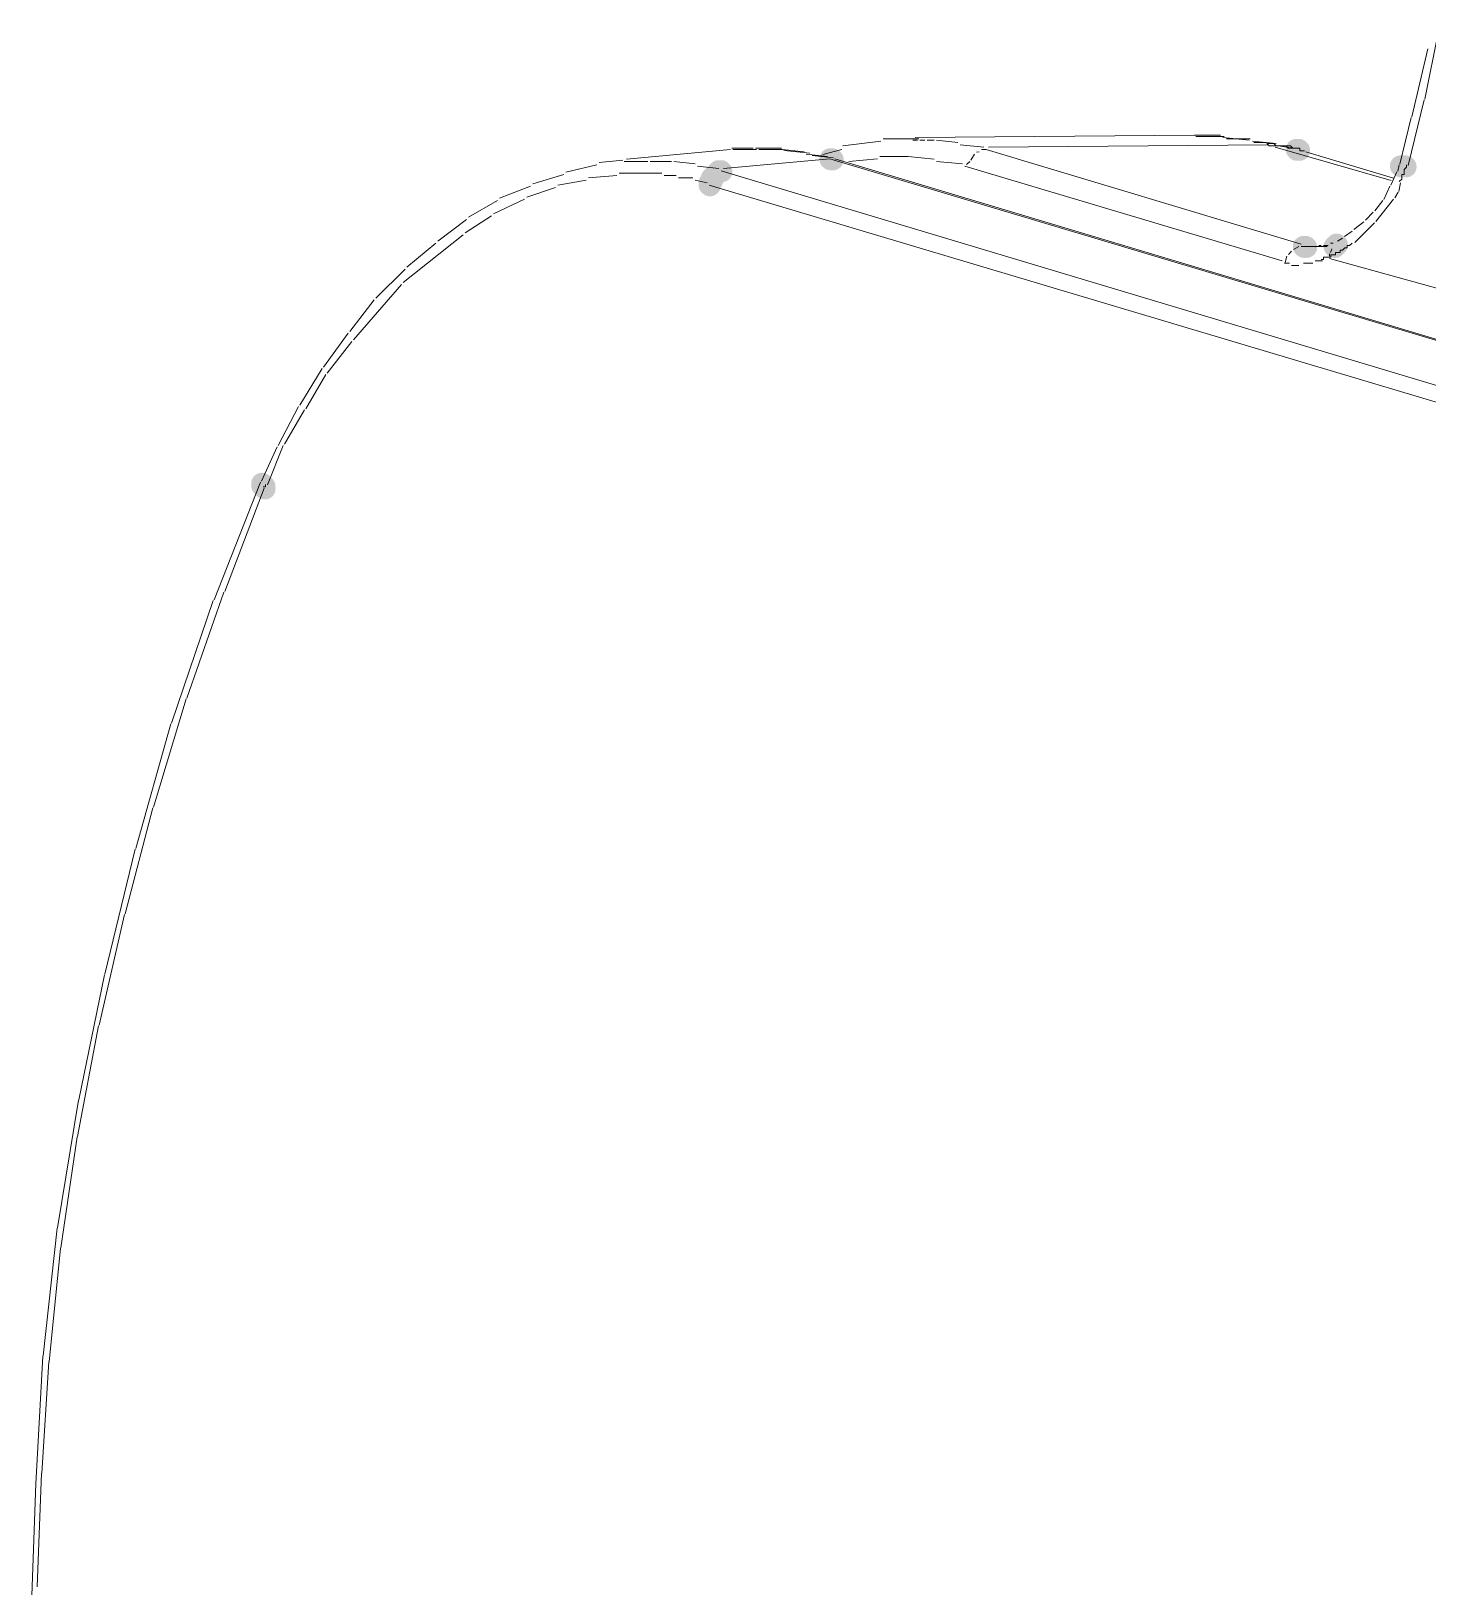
# Model space of a CAD drawing. Header units: millimetres. Extents: x 0 to 297, y 0 to 208.
# Drawn here: x 198.15 to 209.46, y 61.45 to 74.04 of the extents above; entities that cross this region are included whole.
import ezdxf

# ---------------------------------------------------------------- set-up
doc = ezdxf.new("R2010")
doc.units = ezdxf.units.MM

msp = doc.modelspace()

# ---------------------------------------------------------------- hatches: boundary and pattern name
h = msp.add_hatch(color=7)
h.dxf.hatch_style = 2
h.paths.add_polyline_path([(209.458983, 73.979033), (209.458983, 73.806525)])
h = msp.add_hatch(color=7)
h.dxf.hatch_style = 2
h.paths.add_polyline_path([(209.324928, 73.423056), (209.324928, 73.250547)])
h = msp.add_hatch(color=7)
h.dxf.hatch_style = 2
h.paths.add_polyline_path([(203.996925, 73.173994), (203.996925, 73.001486)])
h = msp.add_hatch(color=7)
h.dxf.hatch_style = 2
h.paths.add_polyline_path([(204.226936, 73.173994), (204.226936, 73.001486)])
h = msp.add_hatch(color=7)
h.dxf.hatch_style = 2
h.paths.add_polyline_path([(205.031622, 73.231497), (205.031622, 73.058989)])
h = msp.add_hatch(color=7)
h.dxf.hatch_style = 2
h.paths.add_polyline_path([(207.810806, 73.26995), (207.810806, 73.097442)])
h = msp.add_hatch(color=7)
h.dxf.hatch_style = 2
h.paths.add_polyline_path([(208.021414, 73.250547), (208.021414, 73.078039)])
h = msp.add_hatch(color=7)
h.dxf.hatch_style = 2
h.paths.add_polyline_path([(208.232375, 73.212447), (208.232375, 73.039939)])
h = msp.add_hatch(color=7)
edge = h.paths.add_edge_path(flags=0)
edge.add_spline(control_points=[(208.456349, 73.139206), (208.422804, 73.172751), (208.367912, 73.172751), (208.334367, 73.139206), (208.300822, 73.105661), (208.300822, 73.050769), (208.334367, 73.017224), (208.334367, 73.017224), (208.340012, 73.01158), (208.340012, 73.01158), (208.373557, 72.978035), (208.428449, 72.978035), (208.461994, 73.01158), (208.495539, 73.045125), (208.495539, 73.100017), (208.461994, 73.133562), (208.461994, 73.133562), (208.456349, 73.139206), (208.456349, 73.139206)], knot_values=[0, 0, 0, 0, 1, 1, 1, 2, 2, 2, 3, 3, 3, 4, 4, 4, 5, 5, 5, 6, 6, 6, 6], degree=3, periodic=1)
h = msp.add_hatch(color=7)
edge = h.paths.add_edge_path(flags=0)
edge.add_spline(control_points=[(208.475399, 73.139206), (208.441854, 73.172751), (208.386962, 73.172751), (208.353417, 73.139206), (208.319872, 73.105661), (208.319872, 73.050769), (208.353417, 73.017224), (208.353417, 73.017224), (208.359062, 73.01158), (208.359062, 73.01158), (208.392607, 72.978035), (208.447499, 72.978035), (208.481044, 73.01158), (208.514589, 73.045125), (208.514589, 73.100017), (208.481044, 73.133562), (208.481044, 73.133562), (208.475399, 73.139206), (208.475399, 73.139206)], knot_values=[0, 0, 0, 0, 1, 1, 1, 2, 2, 2, 3, 3, 3, 4, 4, 4, 5, 5, 5, 6, 6, 6, 6], degree=3, periodic=1)
h = msp.add_hatch(color=7)
h.dxf.hatch_style = 2
h.paths.add_polyline_path([(208.423933, 73.154944), (208.423933, 72.982436)])
h = msp.add_hatch(color=7)
h.dxf.hatch_style = 2
h.paths.add_polyline_path([(208.443336, 73.154944), (208.443336, 72.982436)])
h = msp.add_hatch(color=7)
h.dxf.hatch_style = 2
h.paths.add_polyline_path([(208.462386, 73.154944), (208.462386, 72.982436)])
h = msp.add_hatch(color=7)
h.dxf.hatch_style = 2
h.paths.add_polyline_path([(208.462386, 73.154944), (208.462386, 72.982436)])
h = msp.add_hatch(color=7)
h.dxf.hatch_style = 2
h.paths.add_polyline_path([(208.462386, 73.154944), (208.462386, 72.982436)])
h = msp.add_hatch(color=7)
h.dxf.hatch_style = 2
h.paths.add_polyline_path([(202.731864, 73.039939), (202.731864, 72.867431)])
h = msp.add_hatch(color=7)
h.dxf.hatch_style = 2
h.paths.add_polyline_path([(204.456947, 73.135894), (204.456947, 72.963386)])
h = msp.add_hatch(color=7)
edge = h.paths.add_edge_path(flags=0)
edge.add_spline(control_points=[(204.680569, 73.062653), (204.647024, 73.096198), (204.592132, 73.096198), (204.558587, 73.062653), (204.525042, 73.029108), (204.525042, 72.974217), (204.558587, 72.940672), (204.558587, 72.940672), (204.564231, 72.935027), (204.564231, 72.935027), (204.597776, 72.901482), (204.652668, 72.901482), (204.686213, 72.935027), (204.719758, 72.968572), (204.719758, 73.023464), (204.686213, 73.057009), (204.686213, 73.057009), (204.680569, 73.062653), (204.680569, 73.062653)], knot_values=[0, 0, 0, 0, 1, 1, 1, 2, 2, 2, 3, 3, 3, 4, 4, 4, 5, 5, 5, 6, 6, 6, 6], degree=3, periodic=1)
h = msp.add_hatch(color=7)
edge = h.paths.add_edge_path(flags=0)
edge.add_spline(control_points=[(204.680569, 73.062653), (204.647024, 73.096198), (204.592132, 73.096198), (204.558587, 73.062653), (204.525042, 73.029108), (204.525042, 72.974217), (204.558587, 72.940672), (204.558587, 72.940672), (204.564231, 72.935027), (204.564231, 72.935027), (204.597776, 72.901482), (204.652668, 72.901482), (204.686213, 72.935027), (204.719758, 72.968572), (204.719758, 73.023464), (204.686213, 73.057009), (204.686213, 73.057009), (204.680569, 73.062653), (204.680569, 73.062653)], knot_values=[0, 0, 0, 0, 1, 1, 1, 2, 2, 2, 3, 3, 3, 4, 4, 4, 5, 5, 5, 6, 6, 6, 6], degree=3, periodic=1)
h = msp.add_hatch(color=7)
edge = h.paths.add_edge_path(flags=0)
edge.add_spline(control_points=[(204.699971, 73.062653), (204.666426, 73.096198), (204.611535, 73.096198), (204.57799, 73.062653), (204.544445, 73.029108), (204.544445, 72.974217), (204.57799, 72.940672), (204.57799, 72.940672), (204.583634, 72.935027), (204.583634, 72.935027), (204.617179, 72.901482), (204.672071, 72.901482), (204.705616, 72.935027), (204.739161, 72.968572), (204.739161, 73.023464), (204.705616, 73.057009), (204.705616, 73.057009), (204.699971, 73.062653), (204.699971, 73.062653)], knot_values=[0, 0, 0, 0, 1, 1, 1, 2, 2, 2, 3, 3, 3, 4, 4, 4, 5, 5, 5, 6, 6, 6, 6], degree=3, periodic=1)
h = msp.add_hatch(color=7)
edge = h.paths.add_edge_path(flags=0)
edge.add_spline(control_points=[(204.699971, 73.062653), (204.666426, 73.096198), (204.611535, 73.096198), (204.57799, 73.062653), (204.544445, 73.029108), (204.544445, 72.974217), (204.57799, 72.940672), (204.57799, 72.940672), (204.583634, 72.935027), (204.583634, 72.935027), (204.617179, 72.901482), (204.672071, 72.901482), (204.705616, 72.935027), (204.739161, 72.968572), (204.739161, 73.023464), (204.705616, 73.057009), (204.705616, 73.057009), (204.699971, 73.062653), (204.699971, 73.062653)], knot_values=[0, 0, 0, 0, 1, 1, 1, 2, 2, 2, 3, 3, 3, 4, 4, 4, 5, 5, 5, 6, 6, 6, 6], degree=3, periodic=1)
h = msp.add_hatch(color=7)
h.dxf.hatch_style = 2
h.paths.add_polyline_path([(208.362942, 73.007699), (208.484924, 73.129681)])
h = msp.add_hatch(color=7)
edge = h.paths.add_edge_path(flags=0)
edge.add_spline(control_points=[(209.299488, 73.005151), (209.265943, 73.038696), (209.211051, 73.038696), (209.177506, 73.005151), (209.143961, 72.971606), (209.143961, 72.916714), (209.177506, 72.883169), (209.177506, 72.883169), (209.183151, 72.877524), (209.183151, 72.877524), (209.216696, 72.843979), (209.271588, 72.843979), (209.305133, 72.877524), (209.338678, 72.911069), (209.338678, 72.965961), (209.305133, 72.999506), (209.305133, 72.999506), (209.299488, 73.005151), (209.299488, 73.005151)], knot_values=[0, 0, 0, 0, 1, 1, 1, 2, 2, 2, 3, 3, 3, 4, 4, 4, 5, 5, 5, 6, 6, 6, 6], degree=3, periodic=1)
h = msp.add_hatch(color=7)
edge = h.paths.add_edge_path(flags=0)
edge.add_spline(control_points=[(209.299488, 73.005151), (209.265943, 73.038696), (209.211051, 73.038696), (209.177506, 73.005151), (209.143961, 72.971606), (209.143961, 72.916714), (209.177506, 72.883169), (209.177506, 72.883169), (209.183151, 72.877524), (209.183151, 72.877524), (209.216696, 72.843979), (209.271588, 72.843979), (209.305133, 72.877524), (209.338678, 72.911069), (209.338678, 72.965961), (209.305133, 72.999506), (209.305133, 72.999506), (209.299488, 73.005151), (209.299488, 73.005151)], knot_values=[0, 0, 0, 0, 1, 1, 1, 2, 2, 2, 3, 3, 3, 4, 4, 4, 5, 5, 5, 6, 6, 6, 6], degree=3, periodic=1)
h = msp.add_hatch(color=7)
edge = h.paths.add_edge_path(flags=0)
edge.add_spline(control_points=[(209.299488, 73.005151), (209.265943, 73.038696), (209.211051, 73.038696), (209.177506, 73.005151), (209.143961, 72.971606), (209.143961, 72.916714), (209.177506, 72.883169), (209.177506, 72.883169), (209.183151, 72.877524), (209.183151, 72.877524), (209.216696, 72.843979), (209.271588, 72.843979), (209.305133, 72.877524), (209.338678, 72.911069), (209.338678, 72.965961), (209.305133, 72.999506), (209.305133, 72.999506), (209.299488, 73.005151), (209.299488, 73.005151)], knot_values=[0, 0, 0, 0, 1, 1, 1, 2, 2, 2, 3, 3, 3, 4, 4, 4, 5, 5, 5, 6, 6, 6, 6], degree=3, periodic=1)
h = msp.add_hatch(color=7)
edge = h.paths.add_edge_path(flags=0)
edge.add_spline(control_points=[(209.299488, 73.005151), (209.265943, 73.038696), (209.211051, 73.038696), (209.177506, 73.005151), (209.143961, 72.971606), (209.143961, 72.916714), (209.177506, 72.883169), (209.177506, 72.883169), (209.183151, 72.877524), (209.183151, 72.877524), (209.216696, 72.843979), (209.271588, 72.843979), (209.305133, 72.877524), (209.338678, 72.911069), (209.338678, 72.965961), (209.305133, 72.999506), (209.305133, 72.999506), (209.299488, 73.005151), (209.299488, 73.005151)], knot_values=[0, 0, 0, 0, 1, 1, 1, 2, 2, 2, 3, 3, 3, 4, 4, 4, 5, 5, 5, 6, 6, 6, 6], degree=3, periodic=1)
h = msp.add_hatch(color=7)
edge = h.paths.add_edge_path(flags=0)
edge.add_spline(control_points=[(209.318891, 73.005151), (209.285346, 73.038696), (209.230454, 73.038696), (209.196909, 73.005151), (209.163364, 72.971606), (209.163364, 72.916714), (209.196909, 72.883169), (209.196909, 72.883169), (209.202554, 72.877524), (209.202554, 72.877524), (209.236099, 72.843979), (209.29099, 72.843979), (209.324535, 72.877524), (209.35808, 72.911069), (209.35808, 72.965961), (209.324535, 72.999506), (209.324535, 72.999506), (209.318891, 73.005151), (209.318891, 73.005151)], knot_values=[0, 0, 0, 0, 1, 1, 1, 2, 2, 2, 3, 3, 3, 4, 4, 4, 5, 5, 5, 6, 6, 6, 6], degree=3, periodic=1)
h = msp.add_hatch(color=7)
edge = h.paths.add_edge_path(flags=0)
edge.add_spline(control_points=[(209.318891, 73.005151), (209.285346, 73.038696), (209.230454, 73.038696), (209.196909, 73.005151), (209.163364, 72.971606), (209.163364, 72.916714), (209.196909, 72.883169), (209.196909, 72.883169), (209.202554, 72.877524), (209.202554, 72.877524), (209.236099, 72.843979), (209.29099, 72.843979), (209.324535, 72.877524), (209.35808, 72.911069), (209.35808, 72.965961), (209.324535, 72.999506), (209.324535, 72.999506), (209.318891, 73.005151), (209.318891, 73.005151)], knot_values=[0, 0, 0, 0, 1, 1, 1, 2, 2, 2, 3, 3, 3, 4, 4, 4, 5, 5, 5, 6, 6, 6, 6], degree=3, periodic=1)
h = msp.add_hatch(color=7)
edge = h.paths.add_edge_path(flags=0)
edge.add_spline(control_points=[(209.337941, 73.005151), (209.304396, 73.038696), (209.249504, 73.038696), (209.215959, 73.005151), (209.182414, 72.971606), (209.182414, 72.916714), (209.215959, 72.883169), (209.215959, 72.883169), (209.221604, 72.877524), (209.221604, 72.877524), (209.255149, 72.843979), (209.31004, 72.843979), (209.343585, 72.877524), (209.37713, 72.911069), (209.37713, 72.965961), (209.343585, 72.999506), (209.343585, 72.999506), (209.337941, 73.005151), (209.337941, 73.005151)], knot_values=[0, 0, 0, 0, 1, 1, 1, 2, 2, 2, 3, 3, 3, 4, 4, 4, 5, 5, 5, 6, 6, 6, 6], degree=3, periodic=1)
h = msp.add_hatch(color=7)
edge = h.paths.add_edge_path(flags=0)
edge.add_spline(control_points=[(209.337941, 73.005151), (209.304396, 73.038696), (209.249504, 73.038696), (209.215959, 73.005151), (209.182414, 72.971606), (209.182414, 72.916714), (209.215959, 72.883169), (209.215959, 72.883169), (209.221604, 72.877524), (209.221604, 72.877524), (209.255149, 72.843979), (209.31004, 72.843979), (209.343585, 72.877524), (209.37713, 72.911069), (209.37713, 72.965961), (209.343585, 72.999506), (209.343585, 72.999506), (209.337941, 73.005151), (209.337941, 73.005151)], knot_values=[0, 0, 0, 0, 1, 1, 1, 2, 2, 2, 3, 3, 3, 4, 4, 4, 5, 5, 5, 6, 6, 6, 6], degree=3, periodic=1)
h = msp.add_hatch(color=7)
h.dxf.hatch_style = 2
h.paths.add_polyline_path([(202.463753, 72.963386), (202.463753, 72.790878)])
h = msp.add_hatch(color=7)
edge = h.paths.add_edge_path(flags=0)
edge.add_spline(control_points=[(203.701376, 72.872677), (203.666767, 72.905123), (203.611904, 72.903353), (203.579458, 72.868744), (203.547012, 72.834135), (203.548781, 72.779272), (203.583391, 72.746826), (203.583391, 72.746826), (203.589035, 72.741534), (203.589035, 72.741534), (203.623644, 72.709088), (203.678507, 72.710858), (203.710953, 72.745467), (203.743399, 72.780076), (203.74163, 72.834939), (203.707021, 72.867385), (203.707021, 72.867385), (203.701376, 72.872677), (203.701376, 72.872677)], knot_values=[0, 0, 0, 0, 1, 1, 1, 2, 2, 2, 3, 3, 3, 4, 4, 4, 5, 5, 5, 6, 6, 6, 6], degree=3, periodic=1)
h = msp.add_hatch(color=7)
edge = h.paths.add_edge_path(flags=0)
edge.add_spline(control_points=[(203.722424, 72.909195), (203.688879, 72.94274), (203.633987, 72.94274), (203.600442, 72.909195), (203.566897, 72.87565), (203.566897, 72.820758), (203.600442, 72.787213), (203.600442, 72.787213), (203.606087, 72.781569), (203.606087, 72.781569), (203.639632, 72.748024), (203.694524, 72.748024), (203.728069, 72.781569), (203.761614, 72.815114), (203.761614, 72.870006), (203.728069, 72.903551), (203.728069, 72.903551), (203.722424, 72.909195), (203.722424, 72.909195)], knot_values=[0, 0, 0, 0, 1, 1, 1, 2, 2, 2, 3, 3, 3, 4, 4, 4, 5, 5, 5, 6, 6, 6, 6], degree=3, periodic=1)
h = msp.add_hatch(color=7)
edge = h.paths.add_edge_path(flags=0)
edge.add_spline(control_points=[(203.722424, 72.890145), (203.688879, 72.92369), (203.633987, 72.92369), (203.600442, 72.890145), (203.566897, 72.8566), (203.566897, 72.801708), (203.600442, 72.768163), (203.600442, 72.768163), (203.606087, 72.762519), (203.606087, 72.762519), (203.639632, 72.728974), (203.694524, 72.728974), (203.728069, 72.762519), (203.761614, 72.796064), (203.761614, 72.850956), (203.728069, 72.884501), (203.728069, 72.884501), (203.722424, 72.890145), (203.722424, 72.890145)], knot_values=[0, 0, 0, 0, 1, 1, 1, 2, 2, 2, 3, 3, 3, 4, 4, 4, 5, 5, 5, 6, 6, 6, 6], degree=3, periodic=1)
h = msp.add_hatch(color=7)
edge = h.paths.add_edge_path(flags=0)
edge.add_spline(control_points=[(203.741474, 72.928245), (203.707929, 72.96179), (203.653037, 72.96179), (203.619492, 72.928245), (203.585947, 72.8947), (203.585947, 72.839808), (203.619492, 72.806263), (203.619492, 72.806263), (203.625137, 72.800619), (203.625137, 72.800619), (203.658682, 72.767074), (203.713574, 72.767074), (203.747119, 72.800619), (203.780664, 72.834164), (203.780664, 72.889056), (203.747119, 72.922601), (203.747119, 72.922601), (203.741474, 72.928245), (203.741474, 72.928245)], knot_values=[0, 0, 0, 0, 1, 1, 1, 2, 2, 2, 3, 3, 3, 4, 4, 4, 5, 5, 5, 6, 6, 6, 6], degree=3, periodic=1)
h = msp.add_hatch(color=7)
edge = h.paths.add_edge_path(flags=0)
edge.add_spline(control_points=[(203.760877, 72.947648), (203.727332, 72.981193), (203.67244, 72.981193), (203.638895, 72.947648), (203.60535, 72.914103), (203.60535, 72.859211), (203.638895, 72.825666), (203.638895, 72.825666), (203.64454, 72.820022), (203.64454, 72.820022), (203.678085, 72.786477), (203.732976, 72.786477), (203.766521, 72.820022), (203.800066, 72.853567), (203.800066, 72.908458), (203.766521, 72.942003), (203.766521, 72.942003), (203.760877, 72.947648), (203.760877, 72.947648)], knot_values=[0, 0, 0, 0, 1, 1, 1, 2, 2, 2, 3, 3, 3, 4, 4, 4, 5, 5, 5, 6, 6, 6, 6], degree=3, periodic=1)
h = msp.add_hatch(color=7)
edge = h.paths.add_edge_path(flags=0)
edge.add_spline(control_points=[(203.779927, 72.966698), (203.746382, 73.000243), (203.69149, 73.000243), (203.657945, 72.966698), (203.6244, 72.933153), (203.6244, 72.878261), (203.657945, 72.844716), (203.657945, 72.844716), (203.66359, 72.839072), (203.66359, 72.839072), (203.697135, 72.805527), (203.752026, 72.805527), (203.785571, 72.839072), (203.819116, 72.872617), (203.819116, 72.927508), (203.785571, 72.961053), (203.785571, 72.961053), (203.779927, 72.966698), (203.779927, 72.966698)], knot_values=[0, 0, 0, 0, 1, 1, 1, 2, 2, 2, 3, 3, 3, 4, 4, 4, 5, 5, 5, 6, 6, 6, 6], degree=3, periodic=1)
h = msp.add_hatch(color=7)
edge = h.paths.add_edge_path(flags=0)
edge.add_spline(control_points=[(203.798977, 72.966698), (203.765432, 73.000243), (203.71054, 73.000243), (203.676995, 72.966698), (203.64345, 72.933153), (203.64345, 72.878261), (203.676995, 72.844716), (203.676995, 72.844716), (203.68264, 72.839072), (203.68264, 72.839072), (203.716185, 72.805527), (203.771076, 72.805527), (203.804621, 72.839072), (203.838166, 72.872617), (203.838166, 72.927508), (203.804621, 72.961053), (203.804621, 72.961053), (203.798977, 72.966698), (203.798977, 72.966698)], knot_values=[0, 0, 0, 0, 1, 1, 1, 2, 2, 2, 3, 3, 3, 4, 4, 4, 5, 5, 5, 6, 6, 6, 6], degree=3, periodic=1)
h = msp.add_hatch(color=7)
h.dxf.hatch_style = 2
h.paths.add_polyline_path([(209.209922, 72.982436), (209.209922, 72.809928)])
h = msp.add_hatch(color=7)
h.dxf.hatch_style = 2
h.paths.add_polyline_path([(202.195289, 72.867431), (202.195289, 72.694922)])
h = msp.add_hatch(color=7)
edge = h.paths.add_edge_path(flags=0)
edge.add_spline(control_points=[(203.703374, 72.851692), (203.669829, 72.885237), (203.614937, 72.885237), (203.581392, 72.851692), (203.547847, 72.818147), (203.547847, 72.763256), (203.581392, 72.729711), (203.581392, 72.729711), (203.587037, 72.724066), (203.587037, 72.724066), (203.620582, 72.690521), (203.675474, 72.690521), (203.709019, 72.724066), (203.742564, 72.757611), (203.742564, 72.812503), (203.709019, 72.846048), (203.709019, 72.846048), (203.703374, 72.851692), (203.703374, 72.851692)], knot_values=[0, 0, 0, 0, 1, 1, 1, 2, 2, 2, 3, 3, 3, 4, 4, 4, 5, 5, 5, 6, 6, 6, 6], degree=3, periodic=1)
h = msp.add_hatch(color=7)
h.dxf.hatch_style = 2
h.paths.add_polyline_path([(209.152419, 72.867431), (209.152419, 72.694922)])
h = msp.add_hatch(color=7)
h.dxf.hatch_style = 2
h.paths.add_polyline_path([(201.926825, 72.752425), (201.926825, 72.579917)])
h = msp.add_hatch(color=7)
h.dxf.hatch_style = 2
h.paths.add_polyline_path([(209.018011, 72.656469), (209.018011, 72.483961)])
h = msp.add_hatch(color=7)
h.dxf.hatch_style = 2
h.paths.add_polyline_path([(209.094917, 72.752425), (209.094917, 72.579917)])
h = msp.add_hatch(color=7)
h.dxf.hatch_style = 2
h.paths.add_polyline_path([(201.677764, 72.598967), (201.677764, 72.426458)])
h = msp.add_hatch(color=7)
h.dxf.hatch_style = 2
h.paths.add_polyline_path([(208.941458, 72.579917), (208.941458, 72.407408)])
h = msp.add_hatch(color=7)
h.dxf.hatch_style = 2
h.paths.add_polyline_path([(201.428703, 72.407408), (201.428703, 72.2349)])
h = msp.add_hatch(color=7)
edge = h.paths.add_edge_path(flags=0)
edge.add_spline(control_points=[(208.781963, 72.37262), (208.748418, 72.406165), (208.693526, 72.406165), (208.659981, 72.37262), (208.626436, 72.339075), (208.626436, 72.284183), (208.659981, 72.250638), (208.659981, 72.250638), (208.665626, 72.244994), (208.665626, 72.244994), (208.699171, 72.211449), (208.754063, 72.211449), (208.787608, 72.244994), (208.821153, 72.278539), (208.821153, 72.333431), (208.787608, 72.366976), (208.787608, 72.366976), (208.781963, 72.37262), (208.781963, 72.37262)], knot_values=[0, 0, 0, 0, 1, 1, 1, 2, 2, 2, 3, 3, 3, 4, 4, 4, 5, 5, 5, 6, 6, 6, 6], degree=3, periodic=1)
h = msp.add_hatch(color=7)
edge = h.paths.add_edge_path(flags=0)
edge.add_spline(control_points=[(208.781963, 72.37262), (208.748418, 72.406165), (208.693526, 72.406165), (208.659981, 72.37262), (208.626436, 72.339075), (208.626436, 72.284183), (208.659981, 72.250638), (208.659981, 72.250638), (208.665626, 72.244994), (208.665626, 72.244994), (208.699171, 72.211449), (208.754063, 72.211449), (208.787608, 72.244994), (208.821153, 72.278539), (208.821153, 72.333431), (208.787608, 72.366976), (208.787608, 72.366976), (208.781963, 72.37262), (208.781963, 72.37262)], knot_values=[0, 0, 0, 0, 1, 1, 1, 2, 2, 2, 3, 3, 3, 4, 4, 4, 5, 5, 5, 6, 6, 6, 6], degree=3, periodic=1)
h = msp.add_hatch(color=7)
h.dxf.hatch_style = 2
h.paths.add_polyline_path([(208.692397, 72.407408), (208.692397, 72.2349)])
h = msp.add_hatch(color=7)
h.dxf.hatch_style = 2
h.paths.add_polyline_path([(208.711447, 72.407408), (208.711447, 72.2349)])
h = msp.add_hatch(color=7)
h.dxf.hatch_style = 2
h.paths.add_polyline_path([(208.76895, 72.445861), (208.76895, 72.273353)])
h = msp.add_hatch(color=7)
h.dxf.hatch_style = 2
h.paths.add_polyline_path([(208.845856, 72.503364), (208.845856, 72.330856)])
h = msp.add_hatch(color=7)
edge = h.paths.add_edge_path(flags=0)
edge.add_spline(control_points=[(208.513852, 72.35357), (208.480307, 72.387115), (208.425415, 72.387115), (208.39187, 72.35357), (208.358325, 72.320025), (208.358325, 72.265133), (208.39187, 72.231588), (208.39187, 72.231588), (208.397515, 72.225944), (208.397515, 72.225944), (208.43106, 72.192399), (208.485951, 72.192399), (208.519496, 72.225944), (208.553041, 72.259489), (208.553041, 72.314381), (208.519496, 72.347926), (208.519496, 72.347926), (208.513852, 72.35357), (208.513852, 72.35357)], knot_values=[0, 0, 0, 0, 1, 1, 1, 2, 2, 2, 3, 3, 3, 4, 4, 4, 5, 5, 5, 6, 6, 6, 6], degree=3, periodic=1)
h = msp.add_hatch(color=7)
edge = h.paths.add_edge_path(flags=0)
edge.add_spline(control_points=[(208.532902, 72.35357), (208.499357, 72.387115), (208.444465, 72.387115), (208.41092, 72.35357), (208.377375, 72.320025), (208.377375, 72.265133), (208.41092, 72.231588), (208.41092, 72.231588), (208.416565, 72.225944), (208.416565, 72.225944), (208.45011, 72.192399), (208.505001, 72.192399), (208.538546, 72.225944), (208.572091, 72.259489), (208.572091, 72.314381), (208.538546, 72.347926), (208.538546, 72.347926), (208.532902, 72.35357), (208.532902, 72.35357)], knot_values=[0, 0, 0, 0, 1, 1, 1, 2, 2, 2, 3, 3, 3, 4, 4, 4, 5, 5, 5, 6, 6, 6, 6], degree=3, periodic=1)
h = msp.add_hatch(color=7)
h.dxf.hatch_style = 2
h.paths.add_polyline_path([(208.596442, 72.388358), (208.596442, 72.21585)])
h = msp.add_hatch(color=7)
edge = h.paths.add_edge_path(flags=0)
edge.add_spline(control_points=[(208.762913, 72.35357), (208.729368, 72.387115), (208.674476, 72.387115), (208.640931, 72.35357), (208.607386, 72.320025), (208.607386, 72.265133), (208.640931, 72.231588), (208.640931, 72.231588), (208.646576, 72.225944), (208.646576, 72.225944), (208.680121, 72.192399), (208.735013, 72.192399), (208.768558, 72.225944), (208.802103, 72.259489), (208.802103, 72.314381), (208.768558, 72.347926), (208.768558, 72.347926), (208.762913, 72.35357), (208.762913, 72.35357)], knot_values=[0, 0, 0, 0, 1, 1, 1, 2, 2, 2, 3, 3, 3, 4, 4, 4, 5, 5, 5, 6, 6, 6, 6], degree=3, periodic=1)
h = msp.add_hatch(color=7)
h.dxf.hatch_style = 2
h.paths.add_polyline_path([(208.653944, 72.388358), (208.653944, 72.21585)])
h = msp.add_hatch(color=7)
h.dxf.hatch_style = 2
h.paths.add_polyline_path([(201.179642, 72.196447), (201.179642, 72.023939)])
h = msp.add_hatch(color=7)
h.dxf.hatch_style = 2
h.paths.add_polyline_path([(200.930228, 71.947386), (200.930228, 71.774878)])
h = msp.add_hatch(color=7)
h.dxf.hatch_style = 2
h.paths.add_polyline_path([(200.719619, 71.679275), (200.719619, 71.506767)])
h = msp.add_hatch(color=7)
h.dxf.hatch_style = 2
h.paths.add_polyline_path([(200.508658, 71.391761), (200.508658, 71.219253)])
h = msp.add_hatch(color=7)
h.dxf.hatch_style = 2
h.paths.add_polyline_path([(200.3171, 71.084844), (200.3171, 70.912336)])
h = msp.add_hatch(color=7)
h.dxf.hatch_style = 2
h.paths.add_polyline_path([(200.144592, 70.759231), (200.144592, 70.586722)])
h = msp.add_hatch(color=7)
edge = h.paths.add_edge_path(flags=0)
edge.add_spline(control_points=[(200.081052, 70.436928), (200.047507, 70.470473), (199.992615, 70.470473), (199.95907, 70.436928), (199.925525, 70.403383), (199.925525, 70.348492), (199.95907, 70.314947), (199.95907, 70.314947), (199.964715, 70.309302), (199.964715, 70.309302), (199.99826, 70.275757), (200.053151, 70.275757), (200.086696, 70.309302), (200.120241, 70.342847), (200.120241, 70.397739), (200.086696, 70.431284), (200.086696, 70.431284), (200.081052, 70.436928), (200.081052, 70.436928)], knot_values=[0, 0, 0, 0, 1, 1, 1, 2, 2, 2, 3, 3, 3, 4, 4, 4, 5, 5, 5, 6, 6, 6, 6], degree=3, periodic=1)
h = msp.add_hatch(color=7)
edge = h.paths.add_edge_path(flags=0)
edge.add_spline(control_points=[(200.081052, 70.436928), (200.047507, 70.470473), (199.992615, 70.470473), (199.95907, 70.436928), (199.925525, 70.403383), (199.925525, 70.348492), (199.95907, 70.314947), (199.95907, 70.314947), (199.964715, 70.309302), (199.964715, 70.309302), (199.99826, 70.275757), (200.053151, 70.275757), (200.086696, 70.309302), (200.120241, 70.342847), (200.120241, 70.397739), (200.086696, 70.431284), (200.086696, 70.431284), (200.081052, 70.436928), (200.081052, 70.436928)], knot_values=[0, 0, 0, 0, 1, 1, 1, 2, 2, 2, 3, 3, 3, 4, 4, 4, 5, 5, 5, 6, 6, 6, 6], degree=3, periodic=1)
h = msp.add_hatch(color=7)
edge = h.paths.add_edge_path(flags=0)
edge.add_spline(control_points=[(200.081052, 70.436928), (200.047507, 70.470473), (199.992615, 70.470473), (199.95907, 70.436928), (199.925525, 70.403383), (199.925525, 70.348492), (199.95907, 70.314947), (199.95907, 70.314947), (199.964715, 70.309302), (199.964715, 70.309302), (199.99826, 70.275757), (200.053151, 70.275757), (200.086696, 70.309302), (200.120241, 70.342847), (200.120241, 70.397739), (200.086696, 70.431284), (200.086696, 70.431284), (200.081052, 70.436928), (200.081052, 70.436928)], knot_values=[0, 0, 0, 0, 1, 1, 1, 2, 2, 2, 3, 3, 3, 4, 4, 4, 5, 5, 5, 6, 6, 6, 6], degree=3, periodic=1)
h = msp.add_hatch(color=7)
edge = h.paths.add_edge_path(flags=0)
edge.add_spline(control_points=[(200.081052, 70.417878), (200.047507, 70.451423), (199.992615, 70.451423), (199.95907, 70.417878), (199.925525, 70.384333), (199.925525, 70.329442), (199.95907, 70.295897), (199.95907, 70.295897), (199.964715, 70.290252), (199.964715, 70.290252), (199.99826, 70.256707), (200.053151, 70.256707), (200.086696, 70.290252), (200.120241, 70.323797), (200.120241, 70.378689), (200.086696, 70.412234), (200.086696, 70.412234), (200.081052, 70.417878), (200.081052, 70.417878)], knot_values=[0, 0, 0, 0, 1, 1, 1, 2, 2, 2, 3, 3, 3, 4, 4, 4, 5, 5, 5, 6, 6, 6, 6], degree=3, periodic=1)
h = msp.add_hatch(color=7)
edge = h.paths.add_edge_path(flags=0)
edge.add_spline(control_points=[(200.081052, 70.417878), (200.047507, 70.451423), (199.992615, 70.451423), (199.95907, 70.417878), (199.925525, 70.384333), (199.925525, 70.329442), (199.95907, 70.295897), (199.95907, 70.295897), (199.964715, 70.290252), (199.964715, 70.290252), (199.99826, 70.256707), (200.053151, 70.256707), (200.086696, 70.290252), (200.120241, 70.323797), (200.120241, 70.378689), (200.086696, 70.412234), (200.086696, 70.412234), (200.081052, 70.417878), (200.081052, 70.417878)], knot_values=[0, 0, 0, 0, 1, 1, 1, 2, 2, 2, 3, 3, 3, 4, 4, 4, 5, 5, 5, 6, 6, 6, 6], degree=3, periodic=1)
h = msp.add_hatch(color=7)
edge = h.paths.add_edge_path(flags=0)
edge.add_spline(control_points=[(200.081052, 70.417878), (200.047507, 70.451423), (199.992615, 70.451423), (199.95907, 70.417878), (199.925525, 70.384333), (199.925525, 70.329442), (199.95907, 70.295897), (199.95907, 70.295897), (199.964715, 70.290252), (199.964715, 70.290252), (199.99826, 70.256707), (200.053151, 70.256707), (200.086696, 70.290252), (200.120241, 70.323797), (200.120241, 70.378689), (200.086696, 70.412234), (200.086696, 70.412234), (200.081052, 70.417878), (200.081052, 70.417878)], knot_values=[0, 0, 0, 0, 1, 1, 1, 2, 2, 2, 3, 3, 3, 4, 4, 4, 5, 5, 5, 6, 6, 6, 6], degree=3, periodic=1)
h = msp.add_hatch(color=7)
edge = h.paths.add_edge_path(flags=0)
edge.add_spline(control_points=[(200.100102, 70.417878), (200.066557, 70.451423), (200.011665, 70.451423), (199.97812, 70.417878), (199.944575, 70.384333), (199.944575, 70.329442), (199.97812, 70.295897), (199.97812, 70.295897), (199.983765, 70.290252), (199.983765, 70.290252), (200.01731, 70.256707), (200.072201, 70.256707), (200.105746, 70.290252), (200.139291, 70.323797), (200.139291, 70.378689), (200.105746, 70.412234), (200.105746, 70.412234), (200.100102, 70.417878), (200.100102, 70.417878)], knot_values=[0, 0, 0, 0, 1, 1, 1, 2, 2, 2, 3, 3, 3, 4, 4, 4, 5, 5, 5, 6, 6, 6, 6], degree=3, periodic=1)
h = msp.add_hatch(color=7)
edge = h.paths.add_edge_path(flags=0)
edge.add_spline(control_points=[(200.100102, 70.398476), (200.066557, 70.432021), (200.011665, 70.432021), (199.97812, 70.398476), (199.944575, 70.364931), (199.944575, 70.310039), (199.97812, 70.276494), (199.97812, 70.276494), (199.983765, 70.270849), (199.983765, 70.270849), (200.01731, 70.237304), (200.072201, 70.237304), (200.105746, 70.270849), (200.139291, 70.304394), (200.139291, 70.359286), (200.105746, 70.392831), (200.105746, 70.392831), (200.100102, 70.398476), (200.100102, 70.398476)], knot_values=[0, 0, 0, 0, 1, 1, 1, 2, 2, 2, 3, 3, 3, 4, 4, 4, 5, 5, 5, 6, 6, 6, 6], degree=3, periodic=1)
h = msp.add_hatch(color=7)
h.dxf.hatch_style = 2
h.paths.add_polyline_path([(199.627067, 69.513572), (199.627067, 69.341064)])
h = msp.add_hatch(color=7)
h.dxf.hatch_style = 2
h.paths.add_polyline_path([(199.28205, 68.516975), (199.28205, 68.344467)])
h = msp.add_hatch(color=7)
h.dxf.hatch_style = 2
h.paths.add_polyline_path([(198.994536, 67.500975), (198.994536, 67.328467)])
h = msp.add_hatch(color=7)
h.dxf.hatch_style = 2
h.paths.add_polyline_path([(198.745475, 66.485328), (198.745475, 66.312819)])
h = msp.add_hatch(color=7)
h.dxf.hatch_style = 2
h.paths.add_polyline_path([(198.534867, 65.469681), (198.534867, 65.297172)])
h = msp.add_hatch(color=7)
h.dxf.hatch_style = 2
h.paths.add_polyline_path([(198.362358, 64.434631), (198.362358, 64.262122)])
h = msp.add_hatch(color=7)
h.dxf.hatch_style = 2
h.paths.add_polyline_path([(198.247353, 63.399581), (198.247353, 63.227072)])
h = msp.add_hatch(color=7)
h.dxf.hatch_style = 2
h.paths.add_polyline_path([(198.18985, 62.364883), (198.18985, 62.192375)])

# ---------------------------------------------------------------- linework, layer by layer
at = {"color": 7, "lineweight": 15}
for points in [[(209.545414, 74.03636), (209.434289, 73.484615)], [(209.458983, 73.892779), (209.329514, 73.341388)], [(209.430408, 73.480735), (209.300586, 72.948746)], [(209.324928, 73.336801), (209.233558, 72.958271)], [(205.338539, 73.164293), (205.051025, 73.164293)], [(205.290561, 73.154768), (205.329014, 73.154768)], [(207.571269, 73.193221), (205.309611, 73.174171)], [(205.348064, 73.154768), (205.386517, 73.154768)], [(205.405567, 73.154768), (205.463069, 73.154768)], [(205.482119, 73.154768), (205.654981, 73.135365)], [(207.571269, 73.193221), (207.782231, 73.193221)], [(207.810806, 73.183696), (207.580794, 73.183696)], [(207.801281, 73.174171), (208.012242, 73.154768)], [(208.021414, 73.164293), (207.829856, 73.164646)], [(203.814892, 73.078215), (202.9714, 73.00131)], [(203.996925, 73.08774), (203.824417, 73.08774)], [(204.0255, 73.078215), (203.833942, 73.078215)], [(204.226936, 73.08774), (204.015975, 73.08774)], [(204.236461, 73.078215), (204.044903, 73.078215)], [(204.236461, 73.078215), (204.409322, 73.058813)], [(204.456947, 73.04964), (204.245633, 73.069043)], [(204.428019, 73.039763), (204.600881, 73.02036)], [(204.648506, 73.011188), (204.475644, 73.03059)], [(204.715533, 73.078215), (204.561369, 73.039057)], [(205.031622, 73.145243), (204.724706, 73.10679)], [(205.673678, 73.116668), (205.865942, 73.096913)], [(205.788683, 73.039763), (205.761167, 72.992843)], [(205.827136, 73.059165), (205.805969, 73.057049)], [(205.884639, 73.078215), (205.845481, 73.077157)], [(205.884639, 73.078215), (208.434517, 72.310924)], [(208.165347, 73.116668), (205.903689, 73.097265)], [(208.232375, 73.126193), (208.040464, 73.145596)], [(208.107844, 73.135718), (208.050342, 73.135718)], [(208.107844, 73.135718), (208.147003, 73.13466)], [(208.213325, 73.10679), (208.193922, 73.10679), (208.174872, 73.10679), (208.155822, 73.126193)], [(208.328331, 73.10679), (208.308928, 73.10679), (208.289878, 73.10679), (208.270828, 73.10679), (208.251425, 73.10679), (208.232375, 73.10679), (208.213325, 73.126193), (208.193922, 73.126193), (208.174872, 73.126193), (208.155822, 73.126193)], [(208.385833, 73.08774), (208.366431, 73.08774), (208.347381, 73.08774), (208.328331, 73.08774), (208.308928, 73.10679), (208.289878, 73.10679), (208.270828, 73.10679), (208.251425, 73.10679), (208.232375, 73.10679), (208.213325, 73.10679)], [(208.22285, 73.097265), (209.16265, 72.828096)], [(208.366431, 73.08774), (208.250719, 73.107849)], [(208.366431, 73.08774), (208.347381, 73.10679), (208.328331, 73.10679)], [(208.462386, 73.06869), (208.443336, 73.06869), (208.423933, 73.06869), (208.423933, 73.08774), (208.404883, 73.08774), (208.385833, 73.08774)], [(208.471911, 73.059165), (209.182053, 72.847499)], [(202.731864, 72.953685), (202.482097, 72.895476)], [(202.942825, 72.992138), (202.750914, 72.972382)], [(202.95235, 72.98226), (203.143908, 72.98226)], [(203.163311, 72.98226), (203.335467, 72.98226)], [(203.354869, 72.98226), (203.527731, 72.962857)], [(203.546428, 72.94416), (203.719289, 72.924404)], [(203.737986, 72.905707), (213.839072, 69.876757)], [(204.619578, 73.001663), (203.757036, 72.924757)], [(204.619578, 73.001663), (214.739714, 69.972713)], [(204.658031, 73.001663), (214.759117, 69.972713)], [(205.003047, 73.001663), (204.772683, 72.98226)], [(205.252108, 73.020713), (205.022097, 73.020713)], [(205.252108, 73.020713), (205.463422, 73.00131)], [(205.482119, 72.98226), (205.693433, 72.962857)], [(205.712131, 72.94416), (208.281058, 72.176515)], [(205.750583, 72.98226), (205.725536, 72.957565)], [(209.228972, 72.953685), (209.215919, 72.902179)], [(209.228972, 72.819629), (209.248022, 72.838679), (209.248022, 72.857729), (209.248022, 72.877132), (209.267425, 72.877132), (209.267425, 72.896182), (209.267425, 72.915232), (209.286475, 72.934635)], [(209.286475, 72.934635), (209.286475, 72.953685)], [(202.195289, 72.781176), (201.944464, 72.68381)], [(202.463753, 72.877132), (202.213281, 72.799168)], [(202.645786, 72.829154), (202.415069, 72.790349)], [(202.894847, 72.867254), (202.664483, 72.847851)], [(203.163311, 72.886657), (202.913897, 72.886657)], [(203.163311, 72.886657), (203.259267, 72.886304)], [(203.277964, 72.867254), (203.374272, 72.867254)], [(203.392969, 72.848204), (203.508328, 72.847851)], [(203.527378, 72.829154), (203.624039, 72.809046)], [(203.642383, 72.790701), (213.724067, 69.780801)], [(209.152419, 72.781176), (209.103383, 72.674638)], [(209.209922, 72.896182), (209.160886, 72.789643)], [(209.238497, 72.809751), (209.224033, 72.737785)], [(201.926825, 72.666171), (201.693992, 72.529293)], [(202.147311, 72.675696), (201.896133, 72.558574)], [(202.396372, 72.771651), (202.165303, 72.693688)], [(209.094917, 72.666171), (209.030006, 72.58221)], [(209.180994, 72.675696), (209.039883, 72.496132)], [(209.219447, 72.733199), (209.191578, 72.686279)], [(201.8792, 72.54164), (201.665064, 72.404057)], [(209.018011, 72.570215), (208.955217, 72.507068)], [(201.677764, 72.512713), (201.443872, 72.336324)], [(208.845856, 72.41711), (208.784472, 72.374776)], [(208.941458, 72.493663), (208.860672, 72.431926)], [(209.027889, 72.484138), (208.868786, 72.325035)], [(201.649189, 72.388182), (201.165531, 72.000832)], [(201.428703, 72.321154), (201.194106, 72.12501)], [(208.414408, 72.292579), (208.372781, 72.270001)], [(208.452861, 72.292579), (208.433811, 72.292579)], [(208.452861, 72.292579), (208.644419, 72.292579)], [(208.491314, 72.292579), (208.510364, 72.292579)], [(208.529414, 72.292579), (208.550581, 72.290463)], [(208.596442, 72.302104), (208.577392, 72.302104)], [(208.653944, 72.302104), (208.615844, 72.302104)], [(208.692397, 72.321154), (208.671231, 72.319038)], [(208.76895, 72.359607), (208.727322, 72.337029)], [(208.7499, 72.263651), (208.76895, 72.263651), (208.788353, 72.282701), (208.807403, 72.282701), (208.807403, 72.302104), (208.826453, 72.302104), (208.845856, 72.321154)], [(208.299403, 72.158171), (208.338914, 72.157113)], [(208.318806, 72.215674), (208.3054, 72.164168)], [(208.356906, 72.254126), (208.332211, 72.229432)], [(208.529414, 72.158171), (208.452508, 72.157818)], [(208.605967, 72.177574), (208.548111, 72.176868)], [(208.596442, 72.187099), (208.615844, 72.187099), (208.615844, 72.206149), (208.634894, 72.206149), (208.653944, 72.206149)], [(208.653944, 72.206149), (208.673347, 72.206149), (208.673347, 72.225199), (208.692397, 72.225199), (208.711447, 72.225199), (208.711447, 72.244601), (208.73085, 72.244601), (208.7499, 72.244601), (208.7499, 72.263651)], [(208.663469, 72.235076), (208.663469, 72.215674)], [(208.663469, 72.196624), (209.776131, 71.889354)], [(208.682872, 72.273176), (208.672289, 72.243543)], [(201.179642, 72.110193), (200.943986, 71.87489)], [(208.356906, 72.139121), (208.414408, 72.139121)], [(201.150714, 71.985663), (200.760894, 71.53834)], [(200.930228, 71.861132), (200.731261, 71.604663)], [(200.719619, 71.593021), (200.519947, 71.316796)], [(200.748194, 71.52564), (200.549228, 71.269171)], [(200.508658, 71.305507), (200.327331, 71.008821)], [(200.537586, 71.257529), (200.374956, 70.979893)], [(200.3171, 70.99859), (200.153411, 70.681796)], [(200.365078, 70.970015), (200.202447, 70.692379)], [(200.144592, 70.672976), (200.01865, 70.393576)], [(200.192569, 70.682501), (200.065569, 70.363943)], [(200.010536, 70.385463), (199.634122, 69.434374)], [(200.039111, 70.337485), (199.7202, 69.501049)], [(200.048636, 70.366413), (200.048636, 70.34701), (200.029586, 70.34701)], [(199.627067, 69.427318), (199.2884, 68.436718)], [(199.713497, 69.494346), (199.413283, 68.638154)], [(199.406581, 68.631804), (199.144114, 67.755857)], [(199.28205, 68.430721), (198.999828, 67.420013)], [(199.138469, 67.750213), (198.913397, 66.89261)], [(198.994536, 67.414721), (198.750061, 66.40366)], [(198.908458, 66.887671), (198.702083, 65.991263)], [(198.745475, 66.399074), (198.538747, 65.387307)], [(198.697497, 65.987029), (198.528869, 65.089915)], [(198.534867, 65.383426), (198.365181, 64.351551)], [(198.524989, 65.086388), (198.393756, 64.188215)], [(198.362358, 64.348376), (198.249469, 63.315443)], [(198.390933, 64.185393), (198.297094, 63.267465)], [(198.247353, 63.313326), (198.190908, 62.279688)], [(198.294978, 63.265349), (198.238886, 62.365765)], [(198.237475, 62.364707), (198.200081, 61.445721)], [(198.18985, 62.278629), (198.152103, 61.225235)]]:
    msp.add_lwpolyline(points, dxfattribs=at)

doc.saveas('drawing.dxf')
